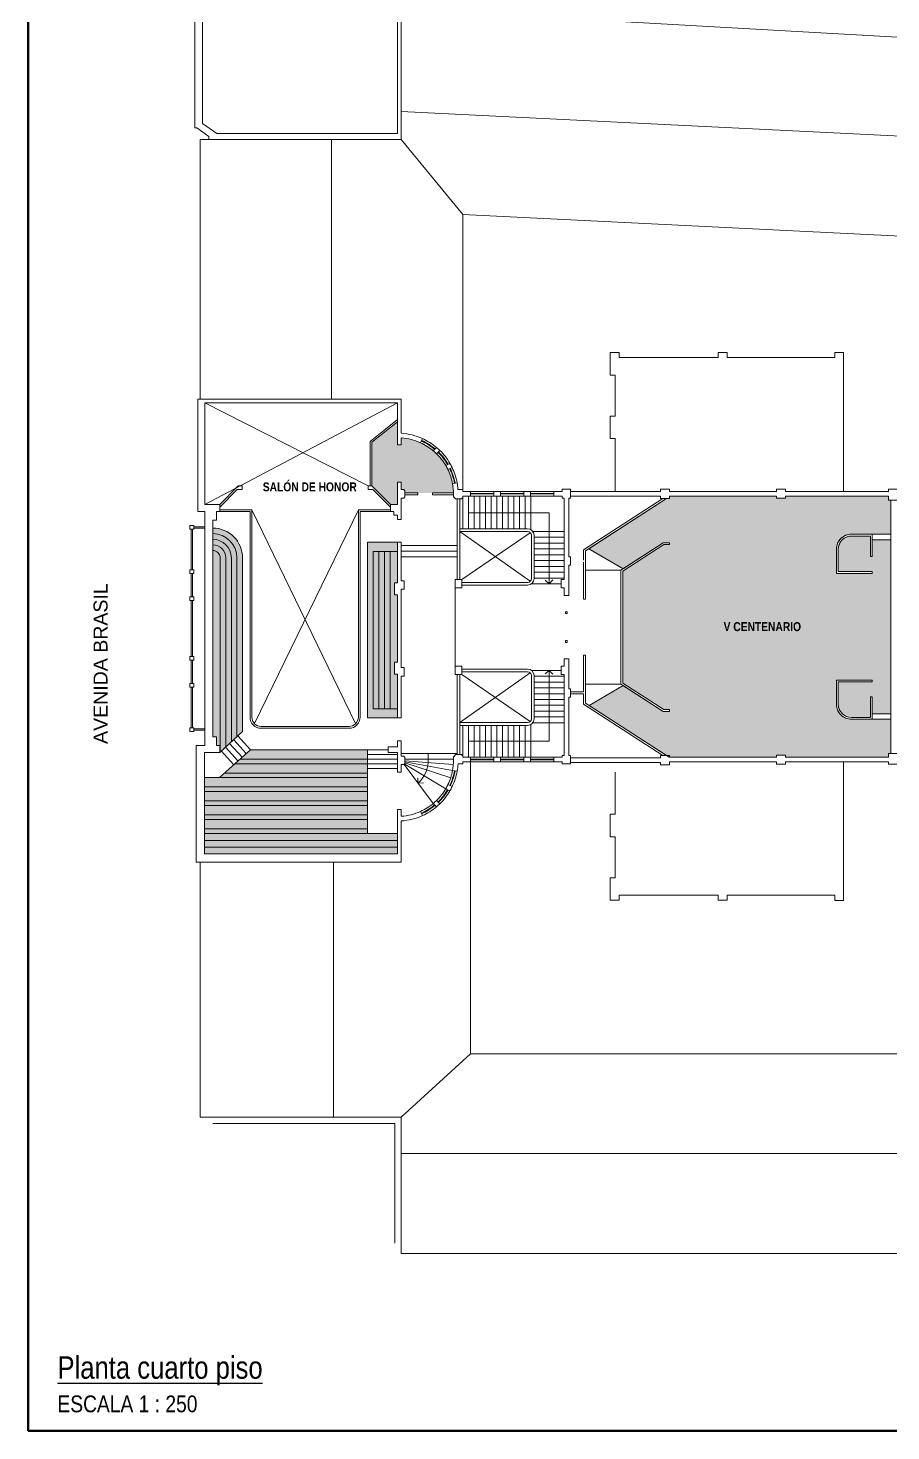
# Model space of a CAD drawing. Header units: millimetres. Extents: x -11418 to -10492, y 10656 to 11360.
# Drawn here: x -10687.9 to -10641.6, y 11172 to 11247.2 of the extents above; entities that cross this region are included whole.
import ezdxf

# ---------------------------------------------------------------- set-up
doc = ezdxf.new("R2010")
doc.units = ezdxf.units.MM
doc.linetypes.add('CONTINUA', pattern=[0])
doc.layers.get('0').update_dxf_attribs({"lineweight": 0})
for name, color, linetype, lineweight in [('0_ cubierta', 7, 'Continuous', 13), ('0_ cubierta gim', 250, 'Continuous', 5), ('0_ escaleras', 7, 'Continuous', 5), ('0_ id salas de clases', 7, 'Continuous', 9), ('0_ muros', 7, 'Continuous', 20), ('0_ muros 2', 7, 'Continuous', 9), ('0_ simbología', 250, 'Continuous', 5), ('0_ tabiques', 7, 'Continuous', 9), ('0_ ventanas', 250, 'Continuous', 0), ('ESCALERAS', 7, 'Continuous', 5), ('TABIQUES', 7, 'Continuous', 9)]:
    doc.layers.add(name, color=color, linetype=linetype, lineweight=lineweight)
doc.layers.add('TEXTO', color=6, linetype='Continuous')
doc.layers.add('y_ hatch salones generales', color=7, linetype='Continuous', true_color=0xdf5620)
doc.layers.add('y_ salones', color=7, linetype='Continuous', true_color=0xe1da94)
doc.styles.add('PATO', font='romans.shx', dxfattribs={"height": 0.22})
doc.styles.get("Standard").update_dxf_attribs({"font": 'romans.shx'})

msp = doc.modelspace()

# ---------------------------------------------------------------- hatches: boundary and pattern name
at = {"layer": 'y_ hatch salones generales'}
h = msp.add_hatch(color=256, dxfattribs=at)
h.paths.add_polyline_path([(-10666.174, 11222.276), (-10665.058, 11222.276, 0.041269), (-10665.106, 11222.768, 0.066611), (-10665.352, 11223.525, 0.020861), (-10665.469, 11223.746, 0.066611), (-10665.959, 11224.373, 0.020861), (-10666.145, 11224.54, 0.066611), (-10666.82, 11224.962, 0.089845), (-10667.858, 11225.222), (-10667.858, 11224.855), (-10668.058, 11224.855), (-10668.058, 11226.088), (-10669.43, 11224.991), (-10669.43, 11222.652), (-10668.43, 11221.652), (-10668.056, 11221.652), (-10668.056, 11222.855), (-10667.858, 11222.855), (-10667.858, 11222.451), (-10667.708, 11222.451), (-10667.708, 11222.401), (-10667.658, 11222.401), (-10667.658, 11222.276), (-10666.974, 11222.276), (-10666.954, 11222.276), (-10666.954, 11222.986), (-10666.914, 11222.986), (-10666.914, 11222.985, -0.379919), (-10666.196, 11222.276)])
h.paths.add_polyline_path([(-10666.196, 11222.276, 0.379919), (-10666.914, 11222.985), (-10666.914, 11222.276)], flags=17)
h.paths.add_polyline_path([(-10666.914, 11222.276), (-10666.914, 11222.986), (-10666.954, 11222.986), (-10666.954, 11222.276)], flags=17)
h = msp.add_hatch(color=256, dxfattribs=at)
h.paths.add_polyline_path([(-10676.368, 11209.476), (-10676.368, 11218.792, 0.414214), (-10677.968, 11220.392), (-10677.968, 11220.092, -0.414214), (-10676.668, 11218.792), (-10676.668, 11209.203), (-10676.622, 11209.245)])
h.paths.add_polyline_path([(-10676.668, 11209.203), (-10676.668, 11218.792, 0.414214), (-10677.968, 11220.092), (-10677.968, 11219.792, -0.414214), (-10676.968, 11218.792), (-10676.968, 11208.93)])
h.paths.add_polyline_path([(-10676.968, 11208.93), (-10676.968, 11218.792, 0.414214), (-10677.968, 11219.792), (-10677.968, 11219.492, -0.414214), (-10677.268, 11218.792), (-10677.268, 11208.657)])
h.paths.add_polyline_path([(-10677.268, 11208.657), (-10677.268, 11218.792, 0.414214), (-10677.968, 11219.492), (-10677.968, 11219.192, -0.414214), (-10677.568, 11218.792), (-10677.568, 11208.385)])
h.paths.add_polyline_path([(-10677.595, 11208.736), (-10677.595, 11208.36), (-10677.568, 11208.385), (-10677.568, 11218.792, 0.414214), (-10677.968, 11219.192), (-10677.968, 11209.686), (-10677.968, 11209.202), (-10677.768, 11209.202), (-10677.768, 11208.736)])
for points in [[(-10668.058, 11219.627), (-10669.658, 11219.627), (-10669.658, 11210.206), (-10668.058, 11210.206), (-10668.058, 11212.551), (-10668.223, 11212.551), (-10668.223, 11213.197), (-10668.058, 11213.197), (-10668.058, 11216.815), (-10668.223, 11216.815), (-10668.223, 11217.46), (-10668.058, 11217.46)], [(-10669.658, 11208.506), (-10669.658, 11204.006), (-10668.058, 11204.006), (-10668.058, 11202.916), (-10678.407, 11202.916), (-10678.407, 11207.006), (-10677.597, 11207.006), (-10675.949, 11208.506)]]:
    msp.add_hatch(color=256, dxfattribs=at).paths.add_polyline_path(points)
at = {"layer": 'y_ salones'}
h = msp.add_hatch(color=256, dxfattribs=at)
edge = h.paths.add_edge_path()
edge.add_line((-10641.597, 11219.763), (-10642.597, 11219.763))
edge.add_line((-10642.597, 11219.763), (-10642.597, 11218.863))
edge.add_line((-10642.597, 11218.863), (-10642.697, 11218.863))
edge.add_line((-10642.697, 11218.863), (-10642.697, 11219.963))
edge.add_line((-10642.697, 11219.963), (-10643.717, 11219.963))
edge.add_arc((-10643.717, 11219.263), 0.7, 90, 180)
edge.add_line((-10644.417, 11219.263), (-10644.417, 11218.063))
edge.add_line((-10644.417, 11218.063), (-10642.597, 11218.063))
edge.add_line((-10642.597, 11218.063), (-10642.597, 11217.963))
edge.add_line((-10642.597, 11217.963), (-10644.517, 11217.963))
edge.add_line((-10644.517, 11217.963), (-10644.517, 11219.263))
edge.add_arc((-10643.717, 11219.263), 0.8, 90, 180, ccw=False)
edge.add_line((-10643.717, 11220.063), (-10641.597, 11220.063))
edge.add_line((-10641.597, 11220.063), (-10641.597, 11221.895))
edge.add_line((-10641.597, 11221.895), (-10641.717, 11221.895))
edge.add_line((-10641.717, 11221.895), (-10641.717, 11222.102))
edge.add_line((-10641.717, 11222.102), (-10647.247, 11222.102))
edge.add_line((-10647.247, 11222.102), (-10647.247, 11221.987))
edge.add_line((-10647.247, 11221.987), (-10647.727, 11221.987))
edge.add_line((-10647.727, 11221.987), (-10647.727, 11222.102))
edge.add_line((-10647.727, 11222.102), (-10653.447, 11222.102))
edge.add_line((-10653.447, 11222.102), (-10653.477, 11222.082))
edge.add_line((-10653.477, 11222.082), (-10653.477, 11221.979))
edge.add_line((-10653.477, 11221.979), (-10653.637, 11221.979))
edge.add_line((-10653.637, 11221.979), (-10657.796, 11219.285))
edge.add_line((-10657.796, 11219.285), (-10655.958, 11218.212))
edge.add_line((-10655.958, 11218.212), (-10653.812, 11219.602))
edge.add_line((-10653.812, 11219.602), (-10653.477, 11219.602))
edge.add_line((-10653.477, 11219.602), (-10653.477, 11219.502))
edge.add_line((-10653.477, 11219.502), (-10653.783, 11219.502))
edge.add_line((-10653.783, 11219.502), (-10655.978, 11218.08))
edge.add_line((-10655.978, 11218.08), (-10655.978, 11212.079))
edge.add_line((-10655.978, 11212.079), (-10653.783, 11210.658))
edge.add_line((-10653.783, 11210.658), (-10653.477, 11210.658))
edge.add_line((-10653.477, 11210.658), (-10653.477, 11210.558))
edge.add_line((-10653.477, 11210.558), (-10653.812, 11210.558))
edge.add_line((-10653.812, 11210.558), (-10655.958, 11211.948))
edge.add_line((-10655.958, 11211.948), (-10657.786, 11210.88))
edge.add_line((-10657.786, 11210.88), (-10653.637, 11208.193))
edge.add_line((-10653.637, 11208.193), (-10653.477, 11208.193))
edge.add_line((-10653.477, 11208.193), (-10653.477, 11208.099))
edge.add_line((-10653.477, 11208.099), (-10647.727, 11208.099))
edge.add_line((-10647.727, 11208.099), (-10647.727, 11208.213))
edge.add_line((-10647.727, 11208.213), (-10647.247, 11208.213))
edge.add_line((-10647.247, 11208.213), (-10647.247, 11208.099))
edge.add_line((-10647.247, 11208.099), (-10641.717, 11208.099))
edge.add_line((-10641.717, 11208.099), (-10641.717, 11208.305))
edge.add_line((-10641.717, 11208.305), (-10641.597, 11208.305))
edge.add_line((-10641.597, 11208.305), (-10641.597, 11210.137))
edge.add_line((-10641.597, 11210.137), (-10643.717, 11210.137))
edge.add_arc((-10643.717, 11210.937), 0.8, 180, 270, ccw=False)
edge.add_line((-10644.517, 11210.937), (-10644.517, 11212.237))
edge.add_line((-10644.517, 11212.237), (-10642.597, 11212.237))
edge.add_line((-10642.597, 11212.237), (-10642.597, 11212.137))
edge.add_line((-10642.597, 11212.137), (-10644.417, 11212.137))
edge.add_line((-10644.417, 11212.137), (-10644.417, 11210.937))
edge.add_arc((-10643.717, 11210.937), 0.7, 180, 270)
edge.add_line((-10643.717, 11210.237), (-10642.697, 11210.237))
edge.add_line((-10642.697, 11210.237), (-10642.697, 11211.337))
edge.add_line((-10642.697, 11211.337), (-10642.597, 11211.337))
edge.add_line((-10642.597, 11211.337), (-10642.597, 11210.437))
edge.add_line((-10642.597, 11210.437), (-10641.597, 11210.437))
edge.add_line((-10641.597, 11210.437), (-10641.597, 11219.763))

# ---------------------------------------------------------------- linework, layer by layer
for p, q in [((-10677.595, 11221.376), (-10675.868, 11221.376)), ((-10677.595, 11221.276), (-10675.968, 11221.276)), ((-10675.968, 11210.255), (-10675.968, 11221.276)), ((-10675.868, 11210.255), (-10675.868, 11221.376)), ((-10670.158, 11210.255), (-10670.158, 11221.376)), ((-10668.43, 11221.376), (-10670.158, 11221.376)), ((-10670.058, 11210.255), (-10670.058, 11221.276)), ((-10668.43, 11221.276), (-10670.058, 11221.276)), ((-10670.658, 11209.755), (-10675.368, 11209.755)), ((-10670.658, 11209.655), (-10675.368, 11209.655))]:
    msp.add_line(p, q)
at = {"color": 251, "linetype": 'CONTINUA', "lineweight": 50, "ltscale": 1.8, "flags": 128}
msp.add_lwpolyline([(-10687.871, 11171.972), (-10499.007, 11171.972, 0.414214), (-10491.562, 11179.416), (-10491.562, 11285.285), (-10687.871, 11285.285)], format="xyb", close=True, dxfattribs=at)
msp.add_lwpolyline([(-10641.597, 11219.763), (-10642.597, 11219.763), (-10642.597, 11218.863), (-10642.697, 11218.863), (-10642.697, 11219.963), (-10643.717, 11219.963, 0.414214), (-10644.417, 11219.263), (-10644.417, 11218.063), (-10642.597, 11218.063), (-10642.597, 11217.963), (-10644.517, 11217.963), (-10644.517, 11219.263, -0.414214), (-10643.717, 11220.063), (-10641.597, 11220.063), (-10641.597, 11221.895), (-10641.717, 11221.895), (-10641.717, 11222.102), (-10647.247, 11222.102), (-10647.247, 11221.987), (-10647.727, 11221.987), (-10647.727, 11222.102), (-10653.447, 11222.102), (-10653.477, 11222.082), (-10653.477, 11221.979), (-10653.637, 11221.979), (-10657.796, 11219.285), (-10655.958, 11218.212), (-10653.812, 11219.602), (-10653.477, 11219.602), (-10653.477, 11219.502), (-10653.783, 11219.502), (-10655.978, 11218.08), (-10655.978, 11212.079), (-10653.783, 11210.658), (-10653.477, 11210.658), (-10653.477, 11210.558), (-10653.812, 11210.558), (-10655.958, 11211.948), (-10657.786, 11210.88), (-10653.637, 11208.193), (-10653.477, 11208.193), (-10653.477, 11208.099), (-10647.727, 11208.099), (-10647.727, 11208.213), (-10647.247, 11208.213), (-10647.247, 11208.099), (-10641.717, 11208.099), (-10641.717, 11208.305), (-10641.597, 11208.305), (-10641.597, 11210.137), (-10643.717, 11210.137, -0.414214), (-10644.517, 11210.937), (-10644.517, 11212.237), (-10642.597, 11212.237), (-10642.597, 11212.137), (-10644.417, 11212.137), (-10644.417, 11210.937, 0.414214), (-10643.717, 11210.237), (-10642.697, 11210.237), (-10642.697, 11211.337), (-10642.597, 11211.337), (-10642.597, 11210.437), (-10641.597, 11210.437)], format="xyb", close=True)
for points in [[(-10658.078, 11211.601), (-10658.778, 11211.601)], [(-10658.078, 11211.501), (-10658.778, 11211.501)]]:
    msp.add_lwpolyline(points)
for centre, radius, start, end in [((-10675.368, 11210.255), 0.6, 180, 270), ((-10675.368, 11210.255), 0.5, 180, 270), ((-10670.658, 11210.255), 0.5, 270, 0), ((-10670.658, 11210.255), 0.6, 270, 0)]:
    msp.add_arc(centre, radius, start, end)
at = {"layer": '0_ cubierta'}
for p, q in [((-10678.918, 11241.853), (-10678.918, 11248.111)), ((-10678.518, 11242.091), (-10678.518, 11247.911)), ((-10668.058, 11241.552), (-10668.058, 11247.671)), ((-10667.858, 11241.236), (-10667.858, 11248.222)), ((-10667.858, 11248.222), (-10632.425, 11246.221)), ((-10632.425, 11240.977), (-10667.855, 11242.731)), ((-10678.818, 11241.853), (-10678.918, 11241.853)), ((-10678.168, 11241.386), (-10678.818, 11241.853)), ((-10677.748, 11241.552), (-10678.518, 11242.091)), ((-10677.748, 11241.552), (-10668.058, 11241.552)), ((-10678.637, 11241.236), (-10667.858, 11241.236)), ((-10678.637, 11227.306), (-10678.637, 11241.236)), ((-10678.168, 11241.236), (-10678.168, 11241.386)), ((-10678.018, 11241.236), (-10678.168, 11241.236)), ((-10671.597, 11227.306), (-10671.597, 11241.236)), ((-10667.858, 11241.236), (-10664.558, 11237.202)), ((-10664.558, 11237.202), (-10664.558, 11222.452)), ((-10636.004, 11235.789), (-10664.558, 11237.202)), ((-10664.138, 11192.192), (-10664.138, 11207.849)), ((-10678.637, 11202.476), (-10678.637, 11188.79)), ((-10671.492, 11202.476), (-10671.492, 11188.79)), ((-10664.138, 11192.192), (-10667.864, 11188.79)), ((-10636.004, 11192.192), (-10664.138, 11192.192)), ((-10667.864, 11188.79), (-10678.637, 11188.79)), ((-10668.194, 11188.46), (-10677.97, 11188.46)), ((-10668.194, 11188.46), (-10668.194, 11182.043)), ((-10667.864, 11188.79), (-10667.864, 11181.496)), ((-10632.485, 11186.844), (-10667.864, 11186.844)), ((-10632.485, 11181.496), (-10667.864, 11181.496))]:
    msp.add_line(p, q, dxfattribs=at)
at = {"layer": '0_ cubierta gim'}
for p, q in [((-10656.656, 11228.598), (-10656.656, 11229.798)), ((-10656.176, 11229.798), (-10656.656, 11229.798)), ((-10656.176, 11229.535), (-10656.176, 11229.798)), ((-10650.853, 11229.535), (-10656.176, 11229.535)), ((-10650.373, 11229.807), (-10650.853, 11229.806)), ((-10650.853, 11229.535), (-10650.853, 11229.806)), ((-10650.373, 11229.535), (-10650.373, 11229.807)), ((-10644.612, 11229.535), (-10650.373, 11229.535)), ((-10644.612, 11229.535), (-10644.612, 11229.815)), ((-10644.132, 11229.815), (-10644.612, 11229.815)), ((-10644.132, 11228.615), (-10644.132, 11229.815)), ((-10656.376, 11228.598), (-10656.656, 11228.598)), ((-10656.376, 11228.598), (-10656.376, 11226.398)), ((-10644.132, 11226.415), (-10644.132, 11228.615)), ((-10656.656, 11225.198), (-10656.656, 11226.398)), ((-10656.376, 11226.398), (-10656.656, 11226.398)), ((-10644.132, 11225.215), (-10644.132, 11226.415)), ((-10656.376, 11225.198), (-10656.656, 11225.198)), ((-10656.376, 11225.198), (-10656.376, 11222.352)), ((-10644.132, 11222.352), (-10644.132, 11225.215)), ((-10644.132, 11207.849), (-10644.132, 11205.022)), ((-10656.376, 11207.292), (-10656.376, 11205.039)), ((-10656.656, 11205.04), (-10656.656, 11203.84)), ((-10656.376, 11205.04), (-10656.656, 11205.04)), ((-10644.132, 11205.022), (-10644.132, 11203.822)), ((-10656.376, 11203.839), (-10656.656, 11203.84)), ((-10656.376, 11203.839), (-10656.376, 11201.639)), ((-10644.132, 11203.822), (-10644.132, 11201.622)), ((-10656.656, 11201.639), (-10656.656, 11200.439)), ((-10656.376, 11201.639), (-10656.656, 11201.639)), ((-10644.132, 11201.622), (-10644.132, 11200.422)), ((-10656.176, 11200.439), (-10656.656, 11200.439)), ((-10656.176, 11200.703), (-10656.176, 11200.439)), ((-10650.853, 11200.703), (-10656.176, 11200.703)), ((-10650.853, 11200.703), (-10650.853, 11200.431)), ((-10650.373, 11200.431), (-10650.853, 11200.431)), ((-10650.373, 11200.703), (-10650.373, 11200.431)), ((-10644.612, 11200.703), (-10650.373, 11200.703)), ((-10644.612, 11200.703), (-10644.612, 11200.423)), ((-10644.132, 11200.422), (-10644.612, 11200.423))]:
    msp.add_line(p, q, dxfattribs=at)
at = {"layer": '0_ escaleras'}
for p, q in [((-10664.554, 11222.102), (-10664.554, 11220.352)), ((-10664.25, 11222.102), (-10664.25, 11220.352)), ((-10663.947, 11222.102), (-10663.947, 11220.352)), ((-10663.643, 11222.102), (-10663.643, 11220.352)), ((-10663.34, 11222.102), (-10663.34, 11220.352)), ((-10663.036, 11222.102), (-10663.036, 11220.352)), ((-10662.733, 11222.102), (-10662.733, 11220.352)), ((-10662.429, 11222.102), (-10662.429, 11220.352)), ((-10662.125, 11222.102), (-10662.125, 11220.352)), ((-10661.822, 11222.102), (-10661.822, 11220.352)), ((-10661.518, 11222.102), (-10661.518, 11220.352)), ((-10661.215, 11222.102), (-10661.215, 11220.352)), ((-10660.911, 11222.102), (-10660.911, 11220.309)), ((-10664.858, 11221.952), (-10664.858, 11217.63)), ((-10664.708, 11221.952), (-10664.708, 11217.63)), ((-10664.708, 11220.352), (-10661.078, 11220.352)), ((-10664.708, 11220.202), (-10661.078, 11220.202)), ((-10660.878, 11220.002), (-10660.878, 11217.68)), ((-10660.798, 11220.212), (-10659.128, 11220.212)), ((-10660.728, 11220.002), (-10660.728, 11217.68)), ((-10660.728, 11219.899), (-10659.128, 11219.899)), ((-10669.358, 11219.127), (-10669.358, 11210.706)), ((-10668.058, 11219.127), (-10669.358, 11219.127)), ((-10669.058, 11219.127), (-10669.058, 11210.706)), ((-10668.758, 11219.127), (-10668.758, 11210.706)), ((-10668.458, 11219.127), (-10668.458, 11210.706)), ((-10664.858, 11219.449), (-10667.858, 11219.449)), ((-10664.858, 11219.149), (-10667.858, 11219.149)), ((-10660.728, 11219.587), (-10659.128, 11219.587)), ((-10660.728, 11219.274), (-10659.128, 11219.274)), ((-10660.728, 11218.962), (-10659.128, 11218.962)), ((-10677.568, 11218.792), (-10677.568, 11208.385)), ((-10677.268, 11218.792), (-10677.268, 11208.657)), ((-10676.968, 11218.792), (-10676.968, 11208.93)), ((-10676.668, 11218.792), (-10676.668, 11209.203)), ((-10676.368, 11218.792), (-10676.368, 11209.476)), ((-10664.858, 11218.849), (-10667.858, 11218.849)), ((-10660.728, 11218.649), (-10659.128, 11218.649)), ((-10660.728, 11218.337), (-10659.128, 11218.337)), ((-10664.608, 11217.48), (-10661.078, 11217.48)), ((-10660.728, 11218.024), (-10659.128, 11218.024)), ((-10660.728, 11217.712), (-10659.128, 11217.712)), ((-10664.958, 11217.18), (-10664.958, 11212.98)), ((-10664.608, 11217.33), (-10661.078, 11217.33)), ((-10660.868, 11217.399), (-10659.278, 11217.399)), ((-10664.858, 11208.249), (-10664.858, 11212.53)), ((-10664.708, 11208.249), (-10664.708, 11212.53)), ((-10664.608, 11212.83), (-10661.078, 11212.83)), ((-10664.608, 11212.68), (-10661.078, 11212.68)), ((-10660.878, 11210.158), (-10660.878, 11212.48)), ((-10660.868, 11212.76), (-10659.278, 11212.76)), ((-10660.728, 11210.158), (-10660.728, 11212.48)), ((-10660.728, 11212.448), (-10659.128, 11212.448)), ((-10660.728, 11212.135), (-10659.128, 11212.135)), ((-10660.728, 11211.823), (-10659.128, 11211.823)), ((-10660.728, 11211.51), (-10659.128, 11211.51)), ((-10668.058, 11210.706), (-10669.358, 11210.706)), ((-10660.728, 11211.198), (-10659.128, 11211.198)), ((-10660.728, 11210.885), (-10659.128, 11210.885)), ((-10664.708, 11209.958), (-10661.078, 11209.958)), ((-10660.798, 11209.948), (-10659.128, 11209.948)), ((-10660.728, 11210.573), (-10659.128, 11210.573)), ((-10660.728, 11210.26), (-10659.128, 11210.26)), ((-10675.949, 11208.506), (-10676.622, 11209.245)), ((-10664.708, 11209.808), (-10661.078, 11209.808)), ((-10664.554, 11208.099), (-10664.554, 11209.808)), ((-10664.25, 11208.099), (-10664.25, 11209.808)), ((-10663.947, 11208.099), (-10663.947, 11209.808)), ((-10663.643, 11208.099), (-10663.643, 11209.808)), ((-10663.34, 11208.099), (-10663.34, 11209.808)), ((-10663.036, 11208.099), (-10663.036, 11209.808)), ((-10662.733, 11208.099), (-10662.733, 11209.808)), ((-10662.429, 11208.099), (-10662.429, 11209.808)), ((-10662.125, 11208.099), (-10662.125, 11209.808)), ((-10661.822, 11208.099), (-10661.822, 11209.808)), ((-10661.518, 11208.099), (-10661.518, 11209.808)), ((-10661.215, 11208.099), (-10661.215, 11209.808)), ((-10660.911, 11208.099), (-10660.911, 11209.85)), ((-10676.836, 11207.698), (-10677.509, 11208.438)), ((-10676.614, 11207.9), (-10677.287, 11208.64)), ((-10676.392, 11208.102), (-10677.065, 11208.842)), ((-10676.171, 11208.304), (-10676.844, 11209.043)), ((-10669.658, 11208.506), (-10668.558, 11208.506)), ((-10669.658, 11207.756), (-10676.773, 11207.756)), ((-10669.658, 11208.006), (-10676.498, 11208.006)), ((-10668.058, 11208.256), (-10669.658, 11208.256)), ((-10668.058, 11208.006), (-10669.658, 11208.006)), ((-10668.058, 11207.756), (-10669.658, 11207.756)), ((-10664.858, 11208.296), (-10667.858, 11208.296)), ((-10667.708, 11207.756), (-10665.469, 11206.414)), ((-10667.708, 11207.706), (-10666.145, 11205.619)), ((-10665.058, 11207.996), (-10667.658, 11207.996)), ((-10667.658, 11207.9), (-10665.066, 11207.705)), ((-10667.658, 11207.858), (-10665.106, 11207.392)), ((-10667.658, 11207.801), (-10665.204, 11207.005)), ((-10669.658, 11207.006), (-10678.407, 11207.006)), ((-10669.658, 11207.256), (-10677.322, 11207.256)), ((-10668.058, 11207.506), (-10669.658, 11207.506)), ((-10669.658, 11206.506), (-10678.407, 11206.506)), ((-10669.658, 11206.256), (-10678.407, 11206.256)), ((-10669.658, 11205.756), (-10678.407, 11205.756)), ((-10669.658, 11205.506), (-10678.407, 11205.506)), ((-10669.658, 11205.006), (-10678.407, 11205.006)), ((-10669.658, 11204.756), (-10678.407, 11204.756)), ((-10669.658, 11204.256), (-10678.407, 11204.256)), ((-10668.058, 11204.006), (-10678.407, 11204.006)), ((-10668.058, 11203.642), (-10678.407, 11203.642)), ((-10668.058, 11203.279), (-10678.407, 11203.279))]:
    msp.add_line(p, q, dxfattribs=at)
for points in [[(-10668.058, 11219.627), (-10669.658, 11219.627), (-10669.658, 11210.206), (-10668.058, 11210.206), (-10668.058, 11212.551), (-10668.223, 11212.551), (-10668.223, 11213.197), (-10668.058, 11213.197), (-10668.058, 11216.815), (-10668.223, 11216.815), (-10668.223, 11217.46), (-10668.058, 11217.46), (-10668.058, 11219.627)], [(-10677.595, 11208.36), (-10676.368, 11209.476)], [(-10669.658, 11208.506), (-10669.658, 11204.006), (-10668.058, 11204.006), (-10668.058, 11202.916), (-10678.407, 11202.916), (-10678.407, 11207.006), (-10677.597, 11207.006), (-10675.949, 11208.506), (-10669.658, 11208.506)]]:
    msp.add_lwpolyline(points, dxfattribs=at)
for centre, radius, start, end in [((-10677.968, 11218.792), 1.6, 0, 90), ((-10677.968, 11218.792), 1.3, 0, 90), ((-10677.968, 11218.792), 1, 0, 90), ((-10661.078, 11220.002), 0.35, 0, 90), ((-10661.078, 11220.002), 0.2, 0, 90), ((-10677.968, 11218.792), 0.7, 0, 90), ((-10677.968, 11218.792), 0.4, 0, 90), ((-10661.078, 11217.68), 0.35, 270, 0), ((-10661.078, 11217.68), 0.2, 270, 0), ((-10661.078, 11212.48), 0.35, 0, 90), ((-10661.078, 11212.48), 0.2, 0, 90), ((-10661.078, 11210.158), 0.2, 270, 0), ((-10661.078, 11210.158), 0.35, 270, 0)]:
    msp.add_arc(centre, radius, start, end, dxfattribs=at)
at = {"layer": '0_ muros'}
for p, q in [((-10664.558, 11222.452), (-10664.815, 11222.452)), ((-10668.058, 11210.206), (-10667.858, 11210.206)), ((-10665.008, 11208.199), (-10665.008, 11208.149)), ((-10659.128, 11207.749), (-10659.228, 11207.749)), ((-10659.128, 11207.749), (-10659.228, 11207.749))]:
    msp.add_line(p, q, dxfattribs=at)
for points in [[(-10677.595, 11221.652), (-10677.595, 11221.276), (-10677.768, 11221.276), (-10677.768, 11220.81), (-10677.968, 11220.81), (-10677.968, 11209.686), (-10677.968, 11209.202), (-10677.768, 11209.202), (-10677.768, 11208.736), (-10677.595, 11208.736), (-10677.595, 11208.36), (-10678.407, 11208.36), (-10678.407, 11202.916), (-10668.058, 11202.916), (-10668.058, 11205.304), (-10667.858, 11205.304), (-10667.858, 11204.937, 0.089845), (-10666.82, 11205.198), (-10666.717, 11204.97, -0.09114), (-10667.858, 11204.687), (-10667.858, 11202.476), (-10678.847, 11202.476), (-10678.847, 11208.736), (-10678.398, 11208.736), (-10678.398, 11221.276), (-10678.768, 11221.276), (-10678.768, 11227.306), (-10667.858, 11227.306), (-10667.858, 11225.472, -0.09114), (-10666.717, 11225.189), (-10666.82, 11224.962, 0.089845), (-10667.858, 11225.222), (-10667.858, 11224.855), (-10668.058, 11224.855), (-10668.058, 11227.106), (-10678.398, 11227.106), (-10678.398, 11221.652)], [(-10664.558, 11208.199), (-10664.608, 11208.199), (-10664.608, 11208.249), (-10664.958, 11208.249), (-10664.958, 11208.199), (-10665.008, 11208.199), (-10665.008, 11208.149), (-10665.058, 11208.149), (-10665.058, 11207.931, -0.045193), (-10665.106, 11207.392), (-10664.861, 11207.347, 0.031163), (-10664.813, 11207.749), (-10664.558, 11207.749), (-10664.558, 11207.849), (-10664.138, 11207.849), (-10664.138, 11208.099), (-10664.558, 11208.099)]]:
    msp.add_lwpolyline(points, format="xyb", close=True, dxfattribs=at)
for points in [[(-10665.97, 11224.719, -0.019252), (-10665.784, 11224.551), (-10665.959, 11224.373, 0.020861), (-10666.145, 11224.54), (-10665.97, 11224.719)], [(-10665.469, 11223.746, -0.020861), (-10665.352, 11223.525), (-10665.127, 11223.633, 0.019252), (-10665.243, 11223.854), (-10665.469, 11223.746)], [(-10664.815, 11222.452), (-10664.558, 11222.452), (-10664.558, 11222.352), (-10664.558, 11222.352), (-10664.558, 11222.352), (-10664.138, 11222.352), (-10664.138, 11222.102), (-10664.558, 11222.102), (-10664.558, 11222.002), (-10664.608, 11222.002), (-10664.608, 11221.952), (-10664.958, 11221.952), (-10664.958, 11222.002), (-10665.008, 11222.002), (-10665.008, 11222.052), (-10665.058, 11222.052), (-10665.058, 11222.229, 0.045193), (-10665.106, 11222.768), (-10664.861, 11222.813, -0.028013), (-10664.815, 11222.452)], [(-10665.469, 11206.414, 0.020861), (-10665.352, 11206.635), (-10665.127, 11206.527, -0.019252), (-10665.243, 11206.305), (-10665.469, 11206.414)], [(-10666.145, 11205.619), (-10665.97, 11205.44, 0.019252), (-10665.784, 11205.608), (-10665.959, 11205.787, -0.020861), (-10666.145, 11205.619)]]:
    msp.add_lwpolyline(points, format="xyb", dxfattribs=at)
for points in [[(-10668.056, 11222.855), (-10668.056, 11221.652), (-10668.43, 11221.652), (-10668.43, 11221.276), (-10668.258, 11221.276), (-10668.258, 11221.092), (-10668.058, 11221.092), (-10668.058, 11220.857), (-10667.858, 11220.857), (-10667.858, 11222.001), (-10667.708, 11222.001), (-10667.708, 11222.051), (-10667.658, 11222.051), (-10667.658, 11222.401), (-10667.708, 11222.401), (-10667.708, 11222.451), (-10667.858, 11222.451), (-10667.858, 11222.855), (-10668.058, 11222.855)], [(-10658.778, 11222.352), (-10658.778, 11222.002), (-10658.878, 11222.002), (-10658.878, 11218.846), (-10658.778, 11218.846), (-10658.778, 11218.396), (-10658.878, 11218.396), (-10658.878, 11216.78), (-10659.128, 11216.78), (-10659.128, 11217.18), (-10659.278, 11217.18), (-10659.278, 11217.63), (-10659.128, 11217.63), (-10659.128, 11222.002), (-10659.228, 11222.002), (-10659.228, 11222.102), (-10659.678, 11222.102), (-10659.678, 11222.352), (-10659.228, 11222.352), (-10659.228, 11222.475), (-10658.778, 11222.475), (-10658.778, 11222.352)], [(-10658.778, 11222.352), (-10658.778, 11222.002), (-10658.878, 11222.002), (-10658.878, 11218.846), (-10658.778, 11218.846), (-10658.778, 11218.396), (-10658.878, 11218.396), (-10658.878, 11216.78), (-10659.128, 11216.78), (-10659.128, 11217.18), (-10659.278, 11217.18), (-10659.278, 11217.63), (-10659.128, 11217.63), (-10659.128, 11222.002), (-10659.228, 11222.002), (-10659.228, 11222.102), (-10659.678, 11222.102), (-10659.678, 11222.352), (-10659.228, 11222.352), (-10659.228, 11222.475), (-10658.778, 11222.475), (-10658.778, 11222.352)], [(-10658.778, 11207.82), (-10658.778, 11208.199), (-10658.878, 11208.199), (-10658.878, 11211.326), (-10658.778, 11211.326), (-10658.778, 11211.776), (-10658.878, 11211.776), (-10658.878, 11213.38), (-10659.128, 11213.38), (-10659.128, 11212.98), (-10659.278, 11212.98), (-10659.278, 11212.53), (-10659.128, 11212.53), (-10659.128, 11208.199), (-10659.228, 11208.199), (-10659.228, 11208.099), (-10659.678, 11208.099), (-10659.678, 11207.849), (-10659.228, 11207.849), (-10659.228, 11207.749), (-10658.778, 11207.749), (-10658.778, 11207.82), (-10658.778, 11207.82), (-10658.778, 11207.82)], [(-10658.778, 11207.82), (-10658.778, 11208.199), (-10658.878, 11208.199), (-10658.878, 11211.326), (-10658.778, 11211.326), (-10658.778, 11211.776), (-10658.878, 11211.776), (-10658.878, 11213.38), (-10659.128, 11213.38), (-10659.128, 11212.98), (-10659.278, 11212.98), (-10659.278, 11212.53), (-10659.128, 11212.53), (-10659.128, 11208.199), (-10659.228, 11208.199), (-10659.228, 11208.099), (-10659.678, 11208.099), (-10659.678, 11207.849), (-10659.228, 11207.849), (-10659.228, 11207.749), (-10658.778, 11207.749), (-10658.778, 11207.82), (-10658.778, 11207.82), (-10658.778, 11207.82)]]:
    msp.add_lwpolyline(points, dxfattribs=at)
for points in [[(-10662.538, 11222.102), (-10662.888, 11222.102), (-10662.888, 11222.352), (-10662.538, 11222.352)], [(-10660.928, 11222.102), (-10661.278, 11222.102), (-10661.278, 11222.352), (-10660.928, 11222.352)], [(-10679.187, 11220.526), (-10678.987, 11220.526), (-10678.987, 11220.326), (-10679.187, 11220.326)], [(-10667.858, 11212.906), (-10667.858, 11217.106), (-10667.708, 11217.106), (-10667.708, 11217.556), (-10667.858, 11217.556), (-10667.858, 11219.627), (-10668.058, 11219.627), (-10668.058, 11217.46), (-10668.223, 11217.46), (-10668.223, 11216.815), (-10668.058, 11216.815), (-10668.058, 11213.197), (-10668.223, 11213.197), (-10668.223, 11212.551), (-10668.058, 11212.551), (-10668.058, 11210.206), (-10667.858, 11210.206), (-10667.858, 11212.456), (-10667.708, 11212.456), (-10667.708, 11212.906)], [(-10679.187, 11218.155), (-10678.987, 11218.155), (-10678.987, 11217.955), (-10679.187, 11217.955)], [(-10664.958, 11217.63), (-10664.958, 11217.18), (-10664.608, 11217.18), (-10664.608, 11217.63)], [(-10679.187, 11216.707), (-10678.987, 11216.707), (-10678.987, 11216.507), (-10679.187, 11216.507)], [(-10679.187, 11213.305), (-10678.987, 11213.305), (-10678.987, 11213.505), (-10679.187, 11213.505)], [(-10664.958, 11212.98), (-10664.958, 11212.53), (-10664.608, 11212.53), (-10664.608, 11212.98)], [(-10679.187, 11211.857), (-10678.987, 11211.857), (-10678.987, 11212.057), (-10679.187, 11212.057)], [(-10679.187, 11209.486), (-10678.987, 11209.486), (-10678.987, 11209.686), (-10679.187, 11209.686)], [(-10667.858, 11207.304), (-10667.858, 11207.706), (-10667.708, 11207.706), (-10667.708, 11207.756), (-10667.658, 11207.756), (-10667.658, 11208.106), (-10667.708, 11208.106), (-10667.708, 11208.156), (-10667.858, 11208.156), (-10667.858, 11208.976), (-10668.058, 11208.976), (-10668.058, 11208.656), (-10668.558, 11208.656), (-10668.558, 11208.356), (-10668.058, 11208.356), (-10668.058, 11207.304)], [(-10662.538, 11207.849), (-10662.888, 11207.849), (-10662.888, 11208.099), (-10662.538, 11208.099)], [(-10660.928, 11208.099), (-10660.928, 11207.849), (-10661.278, 11207.849), (-10661.278, 11208.099)]]:
    msp.add_lwpolyline(points, close=True, dxfattribs=at)
at = {"layer": '0_ muros 2'}
for p, q in [((-10664.138, 11222.352), (-10662.888, 11222.352)), ((-10662.888, 11222.102), (-10664.138, 11222.102)), ((-10662.538, 11222.352), (-10661.278, 11222.352)), ((-10661.278, 11222.102), (-10662.538, 11222.102)), ((-10660.928, 11222.352), (-10659.678, 11222.352)), ((-10659.678, 11222.102), (-10660.928, 11222.102)), ((-10664.138, 11208.099), (-10662.888, 11208.099)), ((-10662.888, 11207.849), (-10664.138, 11207.849)), ((-10662.538, 11208.099), (-10661.278, 11208.099)), ((-10661.278, 11207.849), (-10662.538, 11207.849)), ((-10660.928, 11208.099), (-10659.678, 11208.099)), ((-10659.678, 11207.849), (-10660.928, 11207.849))]:
    msp.add_line(p, q, dxfattribs=at)
for points in [[(-10641.227, 11221.895), (-10641.717, 11221.895), (-10641.717, 11222.102), (-10647.247, 11222.102), (-10647.247, 11221.987), (-10647.727, 11221.987), (-10647.727, 11222.102), (-10653.477, 11222.102), (-10653.477, 11221.979), (-10653.957, 11221.978), (-10653.957, 11222.102), (-10658.778, 11222.102), (-10658.778, 11222.352), (-10653.957, 11222.352), (-10653.957, 11222.475), (-10653.477, 11222.475), (-10653.477, 11222.352), (-10647.727, 11222.352), (-10647.727, 11222.475), (-10647.247, 11222.475), (-10647.247, 11222.352), (-10641.717, 11222.352), (-10641.717, 11222.475), (-10641.227, 11222.475)], [(-10641.227, 11208.305), (-10641.717, 11208.305), (-10641.717, 11208.099), (-10647.247, 11208.099), (-10647.247, 11208.213), (-10647.727, 11208.213), (-10647.727, 11208.099), (-10653.477, 11208.099), (-10653.477, 11208.193), (-10653.821, 11208.193), (-10653.957, 11208.194), (-10653.957, 11208.07), (-10658.778, 11208.07), (-10658.778, 11207.82), (-10653.957, 11207.82), (-10653.957, 11207.697), (-10653.477, 11207.697), (-10653.477, 11207.849), (-10647.727, 11207.849), (-10647.727, 11207.725), (-10647.247, 11207.725), (-10647.247, 11207.849), (-10641.717, 11207.849), (-10641.717, 11207.725), (-10641.227, 11207.725)]]:
    msp.add_lwpolyline(points, dxfattribs=at)
for centre, radius, start, end in [((-10668.058, 11222.229), 3.25, 50.02952, 65.64157), ((-10668.058, 11222.229), 3, 50.39798, 65.64157), ((-10668.058, 11222.229), 3, 30.37421, 45.61779), ((-10668.058, 11222.229), 3.25, 30.00574, 45.61779), ((-10668.058, 11222.229), 3, 10.35043, 25.59402), ((-10668.058, 11222.229), 3.25, 10.35043, 25.59402), ((-10668.058, 11207.931), 3, 334.40598, 349.64957), ((-10668.058, 11207.931), 3.25, 334.40598, 349.64957), ((-10668.058, 11207.931), 3, 314.38221, 329.62579), ((-10668.058, 11207.931), 3.25, 314.38221, 329.99426), ((-10668.058, 11207.931), 3, 294.35843, 309.60202), ((-10668.058, 11207.931), 3.25, 294.35843, 309.97048)]:
    msp.add_arc(centre, radius, start, end, dxfattribs=at)
at = {"layer": '0_ simbología'}
for p, q in [((-10668.058, 11227.106), (-10678.398, 11221.652)), ((-10669.63, 11222.652), (-10678.398, 11227.106)), ((-10670.304, 11209.902), (-10675.868, 11221.376)), ((-10670.158, 11221.376), (-10675.721, 11209.902)), ((-10664.25, 11221.202), (-10659.928, 11221.202)), ((-10659.928, 11221.202), (-10659.928, 11217.399)), ((-10660.936, 11217.538), (-10664.708, 11220.202)), ((-10660.936, 11220.143), (-10664.608, 11217.63)), ((-10659.928, 11217.399), (-10660.14, 11217.593)), ((-10659.928, 11217.399), (-10659.734, 11217.612)), ((-10659.928, 11217.399), (-10659.734, 11217.612)), ((-10660.936, 11212.621), (-10664.708, 11209.958)), ((-10664.608, 11212.53), (-10660.936, 11210.016)), ((-10659.928, 11212.76), (-10660.14, 11212.566)), ((-10659.928, 11208.958), (-10659.928, 11212.76)), ((-10659.928, 11212.76), (-10659.734, 11212.548)), ((-10659.928, 11212.76), (-10659.734, 11212.548)), ((-10664.25, 11208.958), (-10659.928, 11208.958)), ((-10666.413, 11207.996), (-10666.413, 11208.296)), ((-10666.959, 11206.705), (-10666.975, 11206.993)), ((-10666.959, 11206.705), (-10666.672, 11206.723))]:
    msp.add_line(p, q, dxfattribs=at)
msp.add_arc((-10668.058, 11207.931), 1.646, 311.89061, 2.27033, dxfattribs=at)
at = {"layer": '0_ tabiques'}
for p, q in [((-10668.058, 11226.216), (-10669.53, 11225.039)), ((-10668.058, 11226.088), (-10669.43, 11224.991)), ((-10669.53, 11222.652), (-10669.53, 11225.039)), ((-10669.43, 11222.652), (-10669.43, 11224.991)), ((-10676.595, 11222.652), (-10677.595, 11221.652)), ((-10676.654, 11222.452), (-10677.595, 11221.511)), ((-10676.395, 11222.452), (-10676.654, 11222.452)), ((-10676.395, 11222.652), (-10676.595, 11222.652)), ((-10676.395, 11222.652), (-10676.395, 11222.452)), ((-10669.63, 11222.652), (-10669.43, 11222.652)), ((-10669.63, 11222.652), (-10669.63, 11222.452)), ((-10669.63, 11222.452), (-10669.372, 11222.452)), ((-10669.43, 11222.652), (-10668.43, 11221.652)), ((-10669.372, 11222.452), (-10668.43, 11221.511)), ((-10667.658, 11222.276), (-10666.974, 11222.276)), ((-10667.658, 11222.176), (-10666.974, 11222.176)), ((-10666.974, 11222.276), (-10666.974, 11222.176)), ((-10666.174, 11222.276), (-10666.174, 11222.176)), ((-10666.174, 11222.276), (-10665.058, 11222.276)), ((-10666.174, 11222.176), (-10665.058, 11222.176)), ((-10678.987, 11220.466), (-10678.398, 11220.466)), ((-10679.127, 11220.326), (-10679.127, 11218.155)), ((-10679.047, 11220.326), (-10679.047, 11218.155)), ((-10678.987, 11220.386), (-10678.398, 11220.386)), ((-10679.127, 11217.955), (-10679.127, 11216.707)), ((-10679.047, 11217.955), (-10679.047, 11216.707)), ((-10679.127, 11216.507), (-10679.127, 11213.505)), ((-10679.047, 11216.507), (-10679.047, 11213.505)), ((-10679.127, 11213.305), (-10679.127, 11212.057)), ((-10679.047, 11213.305), (-10679.047, 11212.057)), ((-10679.127, 11211.857), (-10679.127, 11209.686)), ((-10679.047, 11211.857), (-10679.047, 11209.686)), ((-10678.987, 11209.626), (-10678.398, 11209.626)), ((-10678.987, 11209.546), (-10678.398, 11209.546))]:
    msp.add_line(p, q, dxfattribs=at)
for points in [[(-10659.053, 11215.805), (-10659.053, 11215.805), (-10658.953, 11215.805), (-10658.953, 11215.905), (-10659.053, 11215.905), (-10659.053, 11215.805)], [(-10659.053, 11215.805), (-10659.053, 11215.805), (-10658.953, 11215.805), (-10658.953, 11215.905), (-10659.053, 11215.905), (-10659.053, 11215.805)], [(-10659.053, 11214.355), (-10659.053, 11214.355), (-10658.953, 11214.355), (-10658.953, 11214.255), (-10659.053, 11214.255), (-10659.053, 11214.355)], [(-10659.053, 11214.355), (-10659.053, 11214.355), (-10658.953, 11214.355), (-10658.953, 11214.255), (-10659.053, 11214.255), (-10659.053, 11214.355)]]:
    msp.add_lwpolyline(points, dxfattribs=at)
at = {"layer": '0_ ventanas'}
for p, q in [((-10662.888, 11222.252), (-10664.138, 11222.252)), ((-10662.888, 11222.222), (-10664.138, 11222.222)), ((-10661.278, 11222.252), (-10662.538, 11222.252)), ((-10661.278, 11222.222), (-10662.538, 11222.222)), ((-10659.678, 11222.252), (-10660.928, 11222.252)), ((-10659.678, 11222.222), (-10660.928, 11222.222)), ((-10662.888, 11207.999), (-10664.138, 11207.999)), ((-10662.888, 11207.969), (-10664.138, 11207.969)), ((-10661.278, 11207.999), (-10662.538, 11207.999)), ((-10661.278, 11207.969), (-10662.538, 11207.969)), ((-10659.678, 11207.999), (-10660.928, 11207.999)), ((-10659.678, 11207.969), (-10660.928, 11207.969))]:
    msp.add_line(p, q, dxfattribs=at)
for centre, radius, start, end in [((-10668.058, 11222.229), 3.11, 50.22854, 65.64157), ((-10668.058, 11222.229), 3.14, 50.18439, 65.64157), ((-10668.058, 11222.229), 3.11, 30.20476, 45.61779), ((-10668.058, 11222.229), 3.14, 30.16061, 45.61779), ((-10668.058, 11222.229), 3.11, 10.35043, 25.59402), ((-10668.058, 11222.229), 3.14, 10.35043, 25.59402), ((-10668.058, 11207.931), 3.11, 334.40598, 349.64957), ((-10668.058, 11207.931), 3.14, 334.40598, 349.64957), ((-10668.058, 11207.931), 3.11, 314.38221, 329.79524), ((-10668.058, 11207.931), 3.14, 314.38221, 329.83939), ((-10668.058, 11207.931), 3.11, 294.35843, 309.77146), ((-10668.058, 11207.931), 3.14, 294.35843, 309.81561)]:
    msp.add_arc(centre, radius, start, end, dxfattribs=at)
at = {"layer": 'ESCALERAS'}
for p, q in [((-10642.597, 11220.063), (-10641.597, 11220.063)), ((-10642.597, 11219.763), (-10641.597, 11219.763)), ((-10655.958, 11218.212), (-10657.796, 11219.285)), ((-10656.078, 11218.134), (-10657.978, 11218.134)), ((-10656.078, 11212.025), (-10657.978, 11212.025)), ((-10655.958, 11211.948), (-10657.786, 11210.88)), ((-10642.597, 11210.437), (-10641.597, 11210.437)), ((-10642.597, 11210.137), (-10641.597, 11210.137))]:
    msp.add_line(p, q, dxfattribs=at)
at = {"layer": 'TABIQUES'}
for p, q in [((-10653.821, 11221.978), (-10658.078, 11219.222)), ((-10653.637, 11221.979), (-10657.978, 11219.168)), ((-10653.447, 11222.102), (-10653.477, 11222.082)), ((-10641.597, 11221.895), (-10641.597, 11210.137)), ((-10642.597, 11220.063), (-10643.717, 11220.063)), ((-10642.697, 11219.963), (-10643.717, 11219.963)), ((-10642.697, 11218.863), (-10642.697, 11219.963)), ((-10642.597, 11218.863), (-10642.597, 11220.063)), ((-10658.078, 11219.222), (-10658.078, 11218.671)), ((-10657.978, 11219.168), (-10657.978, 11216.58)), ((-10653.812, 11219.602), (-10656.078, 11218.134)), ((-10653.783, 11219.502), (-10655.978, 11218.08)), ((-10653.477, 11219.602), (-10653.812, 11219.602)), ((-10653.477, 11219.502), (-10653.783, 11219.502)), ((-10653.477, 11219.602), (-10653.477, 11219.502)), ((-10644.517, 11217.963), (-10644.517, 11219.263)), ((-10644.417, 11218.063), (-10644.417, 11219.263)), ((-10658.078, 11218.571), (-10658.078, 11216.58)), ((-10642.597, 11218.863), (-10642.697, 11218.863)), ((-10656.078, 11218.134), (-10656.078, 11212.025)), ((-10655.978, 11218.08), (-10655.978, 11212.079)), ((-10642.597, 11217.963), (-10644.517, 11217.963)), ((-10642.597, 11218.063), (-10644.417, 11218.063)), ((-10642.597, 11217.963), (-10642.597, 11218.063)), ((-10658.078, 11216.58), (-10657.978, 11216.58)), ((-10658.078, 11213.58), (-10657.978, 11213.58)), ((-10658.078, 11213.58), (-10658.078, 11211.601)), ((-10657.978, 11213.58), (-10657.978, 11211.004)), ((-10644.517, 11212.237), (-10644.517, 11210.937)), ((-10642.597, 11212.237), (-10644.517, 11212.237)), ((-10642.597, 11212.237), (-10642.597, 11212.137)), ((-10658.078, 11211.501), (-10658.078, 11210.95)), ((-10653.812, 11210.558), (-10656.078, 11212.025)), ((-10653.783, 11210.658), (-10655.978, 11212.079)), ((-10644.417, 11212.137), (-10644.417, 11210.937)), ((-10642.597, 11212.137), (-10644.417, 11212.137)), ((-10653.821, 11208.193), (-10658.078, 11210.95)), ((-10653.491, 11208.099), (-10657.978, 11211.004)), ((-10642.697, 11211.337), (-10642.697, 11210.237)), ((-10642.597, 11211.337), (-10642.697, 11211.337)), ((-10642.597, 11211.337), (-10642.597, 11210.137)), ((-10653.477, 11210.558), (-10653.812, 11210.558)), ((-10653.477, 11210.658), (-10653.783, 11210.658)), ((-10653.477, 11210.658), (-10653.477, 11210.558)), ((-10642.697, 11210.237), (-10643.717, 11210.237)), ((-10642.597, 11210.137), (-10643.717, 11210.137)), ((-10641.597, 11210.137), (-10641.597, 11208.305))]:
    msp.add_line(p, q, dxfattribs=at)
for centre, radius, start, end in [((-10643.717, 11219.263), 0.8, 90, 180), ((-10643.717, 11219.263), 0.7, 90, 180), ((-10643.717, 11210.937), 0.8, 180, 270), ((-10643.717, 11210.937), 0.7, 180, 270)]:
    msp.add_arc(centre, radius, start, end, dxfattribs=at)

# ---------------------------------------------------------------- texts
at = {"insert": (-10684.359, 11208.814), "char_height": 0.75, "width": 12.37901, "attachment_point": 1, "rotation": 90, "style": 'PATO'}
msp.add_mtext('{\\fSwis721 Lt BT|b0|i0|c0|p34;AVENIDA BRASIL}', dxfattribs=at)
at = {"layer": '0_ id salas de clases', "char_height": 0.48, "width": 5.84341, "attachment_point": 1, "style": 'PATO'}
for s, insert in [('{\\fSwis721 Cn BT|b1|i0|c0|p34;SALÓN DE HONOR}', (-10675.282, 11222.841)), ('{\\fSwis721 Cn BT|b1|i0|c0|p34;V CENTENARIO}', (-10650.569, 11215.346))]:
    msp.add_mtext(s, dxfattribs=dict(at, insert=insert))
at = {"layer": 'TEXTO', "attachment_point": 1, "line_spacing_factor": 1.05}
for s, width, gutter_width, heights, insert, char_height in [('{\\fArial Narrow|b0|i0|c0|p34;\\L\\C1;Planta cuarto piso\\P\\H0.75x;\\lESCALA 1 : 250}', 5858.03294, 3750, [68.533], (-10686.294, 11175.973), 1.2), ('{\\fArial Narrow|b0|i0|c0|p34;\\L\\C1;Perfil Refuerzo 3 \\P\\H0.75x;\\lESCALA 1 : 25}', 19.52678, 12.5, [0.228], (-10687.87, 11171.983), 0.004)]:
    msp.add_mtext_dynamic_manual_height_columns(s, width=width, gutter_width=gutter_width, heights=heights, dxfattribs=dict(at, insert=insert, char_height=char_height))

doc.saveas('drawing.dxf')
